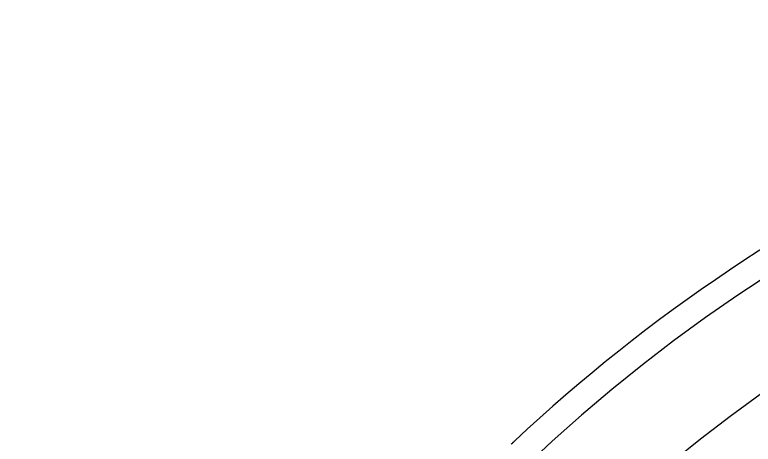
# Model space of a CAD drawing. Header units: millimetres. Extents: x 18 to 755, y 19 to 576.
# Drawn here: x 25.8 to 87.5, y 352.6 to 388.4 of the extents above; entities that cross this region are included whole.
import ezdxf

# ---------------------------------------------------------------- set-up
doc = ezdxf.new("R2010")
doc.units = ezdxf.units.MM
doc.layers.add('1', color=7, linetype='Continuous', true_color=0xffffff)

msp = doc.modelspace()

# ---------------------------------------------------------------- linework, layer by layer
at = {"layer": '1', "color": 7, "lineweight": -3}
for radius, start, end in [(136.863, 90, 270), (129, 90, 270), (139, 114.29924, 133.20076), (125.094, 114.22625, 133.27375), (124.92, 122.23044, 147.76956), (124.427, 122.23044, 147.76956), (113, 114.14807, 133.35193)]:
    msp.add_arc((162.711, 251.538), radius, start, end, dxfattribs=at)
msp.add_open_spline([(67.272, 352.594), (67.286, 352.608), (67.304, 352.624), (67.334, 352.653), (67.345, 352.663), (67.368, 352.685), (67.392, 352.707), (67.417, 352.731), (67.437, 352.75), (67.444, 352.757), (67.458, 352.769), (67.465, 352.776), (67.486, 352.795), (67.5, 352.809), (67.528, 352.836), (67.543, 352.849), (67.557, 352.863)], degree=3, knots=[0, 0, 0, 0, 0.25, 0.25, 0.375, 0.375, 0.5, 0.625, 0.625, 0.6875, 0.6875, 0.75, 0.75, 0.875, 0.875, 1, 1, 1, 1], dxfattribs=at)

doc.saveas('drawing.dxf')
